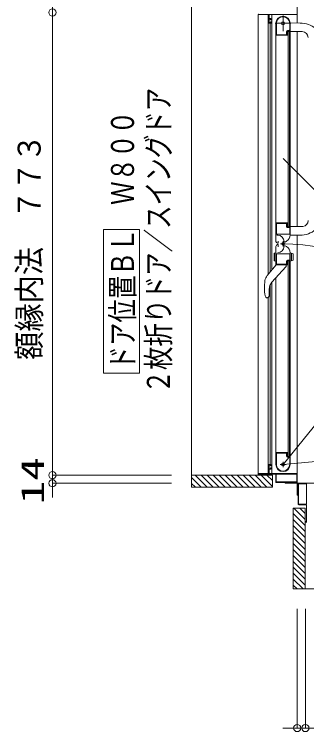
# Model space of a CAD drawing. Units: millimetres on the paper. Extents: x -305 to 305, y -152 to 152.
# Drawn here: x -166.1 to -141.6, y -10.7 to 49.2 of the extents above; entities that cross this region are included whole.
import ezdxf
from ezdxf.enums import TextEntityAlignment as Align

# ---------------------------------------------------------------- set-up
doc = ezdxf.new("R2010")
doc.units = ezdxf.units.MM
doc.linetypes.add('LONG_CHAIN', pattern=[21, 18, -1, 1, -1])
doc.linetypes.add('LONG_DOUBLE_CHAIN', pattern=[21.8, 18, -1, 0.6, -0.6, 0.6, -1])
doc.layers.add('0-0_0', color=7, linetype='Continuous', lineweight=9)
doc.layers.add('0-1_VIEW0001', color=7, linetype='Continuous', lineweight=9)
doc.styles.add('ＭＳ ゴシック', font='')
doc.styles.get('ＭＳ ゴシック').set_extended_font_data('MS Gothic')

# ---------------------------------------------------------------- blocks, each defined once
blk = doc.blocks.new('_ORIGIN')
at = {"layer": '0-0_0'}
blk.add_line((0, 0), (-1, 0), dxfattribs=at)
blk.add_circle((0, 0), 0.5, dxfattribs=at)

msp = doc.modelspace()

# ---------------------------------------------------------------- linework, layer by layer
at = {"layer": '0-0_0'}
for p, q in [((-162.881, 48.804), (-162.881, 11.354)), ((-162.881, 11.354), (-162.881, 11.954)), ((-152.923, 10.754), (-162.881, 10.754)), ((-152.923, 10.754), (-162.881, 10.754)), ((-162.881, 10.754), (-162.881, 10.074)), ((-152.923, 10.074), (-162.881, 10.074)), ((-162.881, 9.474), (-162.881, 8.874)), ((-142.434, -0.416), (-142.434, -10.375)), ((-141.754, -0.416), (-141.754, -10.375)), ((-141.754, -0.416), (-141.754, -10.375)), ((-143.034, -10.375), (-143.634, -10.375)), ((-141.754, -10.375), (-142.434, -10.375)), ((-141.754, -10.375), (-136.506, -10.375))]:
    msp.add_line(p, q, dxfattribs=at)
at = {"layer": '0-1_VIEW0001'}
for p, q in [((-151.259, 50.347), (-151.259, 9.748)), ((-142.434, 49.95), (-142.434, 48.524)), ((-145.684, 10.898), (-145.684, 49.248)), ((-145.669, 49.248), (-144.834, 49.248)), ((-144.857, 27.519), (-144.857, 49.248)), ((-144.819, 49.233), (-144.819, 48.548)), ((-144.769, 48.913), (-144.769, 49.233)), ((-144.754, 49.248), (-142.459, 49.248)), ((-144.541, 27.903), (-144.541, 49.248)), ((-144.769, 48.568), (-144.769, 48.838)), ((-144.669, 48.898), (-144.754, 48.898)), ((-144.754, 48.853), (-144.684, 48.853)), ((-144.684, 48.553), (-144.754, 48.553)), ((-144.669, 48.838), (-144.669, 48.793)), ((-144.669, 48.613), (-144.669, 48.568)), ((-144.654, 48.778), (-144.634, 48.778)), ((-144.634, 48.628), (-144.654, 48.628)), ((-144.619, 48.793), (-144.619, 48.848)), ((-144.619, 48.548), (-144.619, 48.613)), ((-144.169, 48.572), (-144.169, 47.558)), ((-144.769, 48.498), (-144.669, 48.498)), ((-144.681, 27.733), (-144.681, 48.498)), ((-144.219, 48.499), (-144.219, 31.823)), ((-143.064, 47.968), (-143.064, 48.498)), ((-143.019, 47.513), (-143.019, 48.498)), ((-142.191, 48.523), (-143.009, 48.526)), ((-144.209, 47.498), (-143.268, 47.498)), ((-144.159, 47.548), (-143.339, 47.548)), ((-143.329, 47.558), (-143.329, 47.818)), ((-143.284, 47.573), (-143.284, 47.798)), ((-143.255, 47.505), (-143.246, 47.52)), ((-143.254, 47.893), (-143.139, 47.893)), ((-143.244, 47.527), (-143.244, 47.533)), ((-143.234, 47.848), (-143.109, 47.848)), ((-143.184, 47.823), (-143.084, 47.823)), ((-143.184, 31.498), (-143.184, 47.823)), ((-143.084, 31.498), (-143.084, 47.823)), ((-143.082, 47.52), (-143.073, 47.505)), ((-143.061, 47.498), (-143.034, 47.498)), ((-143.034, 31.823), (-143.034, 47.498)), ((-142.024, 47.803), (-143.019, 47.803)), ((-142.434, 47.798), (-142.434, 31.524)), ((-144.219, 31.854), (-144.219, 30.284)), ((-144.219, 31.823), (-143.268, 31.823)), ((-144.169, 31.763), (-144.169, 30.903)), ((-143.344, 31.773), (-144.159, 31.773)), ((-143.246, 31.802), (-143.255, 31.816)), ((-143.244, 31.788), (-143.244, 31.794)), ((-143.073, 31.816), (-143.082, 31.802)), ((-143.034, 31.823), (-143.061, 31.823)), ((-143.019, 31.808), (-143.019, 30.822)), ((-155.61, 31.285), (-158.61, 31.285)), ((-158.61, 19.285), (-158.61, 31.285)), ((-155.61, 19.285), (-155.61, 31.285)), ((-143.329, 31.508), (-143.329, 31.758)), ((-143.284, 31.523), (-143.284, 31.748)), ((-143.139, 31.433), (-143.254, 31.433)), ((-143.109, 31.473), (-143.234, 31.473)), ((-143.084, 31.498), (-143.184, 31.498)), ((-143.064, 30.908), (-143.064, 31.358)), ((-141.955, 31.524), (-143.009, 31.524)), ((-144.159, 30.893), (-143.079, 30.893)), ((-144.145, 30.803), (-144.065, 30.803)), ((-142.191, 30.798), (-143.009, 30.796)), ((-142.434, 30.798), (-142.434, 10.198)), ((-144.069, 30.133), (-144.039, 30.133)), ((-144.069, 30.013), (-144.039, 30.013)), ((-144.014, 30.158), (-144.014, 30.308)), ((-144.014, 29.988), (-144.014, 29.838)), ((-143.525, 30.263), (-143.525, 29.883)), ((-143.449, 30.227), (-143.319, 30.302)), ((-144.219, 28.293), (-144.219, 29.863)), ((-143.449, 29.919), (-143.319, 29.844)), ((-144.369, 29.256), (-144.369, 28.69)), ((-144.319, 28.649), (-144.319, 29.296)), ((-144.169, 28.383), (-144.169, 29.243)), ((-144.159, 29.253), (-143.079, 29.253)), ((-143.064, 29.238), (-143.064, 28.788)), ((-143.019, 28.338), (-143.019, 29.324)), ((-143.019, 29.323), (-142.825, 29.27)), ((-142.919, 28.649), (-142.919, 29.296)), ((-142.769, 29.198), (-142.769, 28.747)), ((-144.932, 27.428), (-144.194, 28.323)), ((-144.219, 28.623), (-144.343, 28.656)), ((-143.268, 28.323), (-144.209, 28.323)), ((-143.344, 28.373), (-144.159, 28.373)), ((-143.344, 28.323), (-143.344, 28.232)), ((-143.329, 28.638), (-143.329, 28.388)), ((-143.284, 28.623), (-143.284, 28.398)), ((-143.246, 28.345), (-143.255, 28.33)), ((-143.139, 28.713), (-143.254, 28.713)), ((-143.244, 28.358), (-143.244, 28.352)), ((-143.109, 28.673), (-143.234, 28.673)), ((-143.184, 28.648), (-143.184, 12.323)), ((-143.084, 28.648), (-143.184, 28.648)), ((-143.084, 28.648), (-143.084, 12.323)), ((-143.073, 28.33), (-143.082, 28.345)), ((-143.034, 28.323), (-143.061, 28.323)), ((-143.034, 28.323), (-143.034, 12.648)), ((-143.019, 28.623), (-142.825, 28.675)), ((-143.373, 28.161), (-144.551, 26.873)), ((-144.219, 11.648), (-144.219, 27.236)), ((-144.681, 11.648), (-144.681, 26.688)), ((-144.541, 10.898), (-144.541, 26.885)), ((-144.778, 26.289), (-144.778, 25.77)), ((-145.112, 25.736), (-145.068, 25.621)), ((-145.041, 25.587), (-145.068, 25.621)), ((-145.041, 25.587), (-145.04, 25.586)), ((-144.916, 25.573), (-144.998, 25.573)), ((-144.857, 10.898), (-144.857, 25.573)), ((-144.84, 25.609), (-144.841, 25.606)), ((-155.61, 19.285), (-158.61, 19.285)), ((-144.209, 12.648), (-143.268, 12.648)), ((-144.169, 11.574), (-144.169, 12.588)), ((-144.159, 12.598), (-143.339, 12.598)), ((-143.329, 12.588), (-143.329, 12.328)), ((-143.255, 12.641), (-143.246, 12.627)), ((-143.244, 12.619), (-143.244, 12.613)), ((-143.082, 12.627), (-143.073, 12.641)), ((-143.061, 12.648), (-143.034, 12.648)), ((-143.019, 12.633), (-143.019, 11.648)), ((-143.284, 12.573), (-143.284, 12.348)), ((-143.254, 12.253), (-143.139, 12.253)), ((-143.234, 12.298), (-143.109, 12.298)), ((-143.184, 12.323), (-143.084, 12.323)), ((-143.064, 12.178), (-143.064, 11.648)), ((-144.819, 10.913), (-144.819, 11.598)), ((-144.769, 11.648), (-144.669, 11.648)), ((-144.769, 11.578), (-144.769, 11.308)), ((-144.684, 11.593), (-144.754, 11.593)), ((-144.669, 11.533), (-144.669, 11.578)), ((-144.634, 11.518), (-144.654, 11.518)), ((-144.619, 11.598), (-144.619, 11.533)), ((-145.684, 10.763), (-145.684, 10.883)), ((-145.669, 10.898), (-144.834, 10.898)), ((-145.634, 10.833), (-145.634, 10.763)), ((-144.249, 10.848), (-145.619, 10.848)), ((-144.769, 11.233), (-144.769, 10.913)), ((-144.754, 11.293), (-144.684, 11.293)), ((-144.669, 11.248), (-144.754, 11.248)), ((-144.754, 10.898), (-142.459, 10.898)), ((-144.669, 11.308), (-144.669, 11.353)), ((-144.654, 11.368), (-144.634, 11.368)), ((-144.619, 11.353), (-144.619, 11.298)), ((-144.234, 10.198), (-144.234, 10.833)), ((-144.189, 10.208), (-144.189, 10.833)), ((-144.174, 10.848), (-142.494, 10.848)), ((-142.479, 10.833), (-142.479, 10.208)), ((-151.259, 10.748), (-144.509, 10.748)), ((-151.259, 10.563), (-150.444, 9.748)), ((-150.949, 10.748), (-149.949, 9.748)), ((-150.454, 10.748), (-149.454, 9.748)), ((-149.959, 10.748), (-148.959, 9.748)), ((-149.459, 10.748), (-148.459, 9.748)), ((-148.959, 10.748), (-147.959, 9.748)), ((-148.459, 10.748), (-147.459, 9.748)), ((-147.959, 10.748), (-146.959, 9.748)), ((-147.459, 10.748), (-146.459, 9.748)), ((-146.959, 10.748), (-145.959, 9.748)), ((-146.459, 10.748), (-145.459, 9.748)), ((-145.959, 10.748), (-144.959, 9.748)), ((-145.459, 10.748), (-144.509, 9.798)), ((-144.959, 10.748), (-144.509, 10.298)), ((-142.494, 10.193), (-144.174, 10.193)), ((-142.434, 9.073), (-142.434, 10.197)), ((-151.259, 10.068), (-150.939, 9.748)), ((-142.889, 10.148), (-144.184, 10.148)), ((-143.434, 10.073), (-143.434, 10.148)), ((-143.434, 10.073), (-121.71, 10.073)), ((-142.934, 10.073), (-142.934, 10.148)), ((-142.874, 10.083), (-142.874, 10.133)), ((-142.844, 10.073), (-142.864, 10.073)), ((-142.834, 10.133), (-142.834, 10.083)), ((-142.484, 10.148), (-142.819, 10.148)), ((-142.434, 9.663), (-142.434, 9.643)), ((-142.374, 9.673), (-142.424, 9.673)), ((-142.424, 9.633), (-142.374, 9.633)), ((-142.359, 10.023), (-142.359, 9.688)), ((-142.359, 9.618), (-142.359, 8.323)), ((-142.314, 10.013), (-142.314, 8.333)), ((-121.71, 10.073), (-142.309, 10.073)), ((-141.674, 10.028), (-142.299, 10.028)), ((-141.659, 8.333), (-141.659, 10.013)), ((-142.434, 9.573), (-142.359, 9.573)), ((-142.434, 9.073), (-142.359, 9.073)), ((-142.434, 9.073), (-142.359, 9.073)), ((-141.759, 7.048), (-142.709, 7.998)), ((-142.309, 8.273), (-141.674, 8.273)), ((-142.299, 8.318), (-141.674, 8.318)), ((-141.759, 7.548), (-142.209, 7.998)), ((-141.759, 1.248), (-141.759, 7.998)), ((-141.659, 8.258), (-141.659, 6.888)), ((-141.759, 6.548), (-142.759, 7.548)), ((-141.759, 6.048), (-142.759, 7.048)), ((-141.674, 6.873), (-141.744, 6.873)), ((-141.744, 6.823), (-141.624, 6.823)), ((-141.759, 5.548), (-142.759, 6.548)), ((-141.759, 5.048), (-142.759, 6.048)), ((-141.759, 4.548), (-142.759, 5.548)), ((-141.759, 4.048), (-142.759, 5.048)), ((-141.759, 3.548), (-142.759, 4.548)), ((-141.759, 3.048), (-142.759, 4.048)), ((-141.759, 2.548), (-142.759, 3.548)), ((-141.759, 2.053), (-142.759, 3.053)), ((-141.759, 1.558), (-142.759, 2.558)), ((-141.944, 1.248), (-142.759, 2.063)), ((-142.439, 1.248), (-142.759, 1.568)), ((-102.16, 1.248), (-142.759, 1.248))]:
    msp.add_line(p, q, dxfattribs=at)
at = {"layer": '0-1_VIEW0001', "linetype": 'LONG_CHAIN'}
for p, q in [((-143.619, 47.848), (-143.619, 49.148)), ((-142.969, 48.498), (-144.269, 48.498)), ((-143.832, 30.073), (-143.44, 30.073)), ((-143.619, 30.286), (-143.619, 29.861)), ((-143.849, 11.648), (-143.389, 11.648)), ((-143.619, 11.418), (-143.619, 11.878))]:
    msp.add_line(p, q, dxfattribs=at)
at = {"layer": '0-1_VIEW0001', "linetype": 'LONG_DOUBLE_CHAIN'}
for p, q in [((-143.619, 37.195), (-132.859, 26.434)), ((-143.619, 11.648), (-132.859, 24.908)), ((-127.755, 13.036), (-143.619, 11.648))]:
    msp.add_line(p, q, dxfattribs=at)
at = {"layer": '0-1_VIEW0001', "color": 5}
for p, q in [((-144.509, 10.748), (-151.259, 10.748)), ((-141.759, 7.998), (-141.759, 1.248))]:
    msp.add_line(p, q, dxfattribs=at)
at = {"layer": '0-1_VIEW0001'}
for points in [[(-144.219, 28.623), (-144.219, 29.323), (-144.343, 29.289)], [(-144.786, 25.709), (-144.785, 25.713), (-144.784, 25.717), (-144.783, 25.721), (-144.782, 25.726), (-144.782, 25.73), (-144.781, 25.734), (-144.78, 25.738), (-144.78, 25.743), (-144.779, 25.747), (-144.779, 25.752), (-144.779, 25.754), (-144.778, 25.756), (-144.778, 25.758), (-144.778, 25.76), (-144.778, 25.762), (-144.778, 25.764), (-144.778, 25.767), (-144.778, 25.769), (-144.778, 25.771), (-144.778, 25.773)], [(-144.998, 25.573), (-145, 25.573), (-145.002, 25.574), (-145.005, 25.574), (-145.007, 25.574), (-145.009, 25.574), (-145.011, 25.575), (-145.013, 25.575), (-145.016, 25.575), (-145.018, 25.576), (-145.02, 25.576), (-145.022, 25.577), (-145.025, 25.578), (-145.027, 25.578), (-145.029, 25.579), (-145.031, 25.58), (-145.033, 25.581), (-145.035, 25.582), (-145.037, 25.583), (-145.039, 25.585), (-145.04, 25.586)], [(-144.839, 25.609), (-144.838, 25.61), (-144.838, 25.611), (-144.837, 25.612), (-144.836, 25.613), (-144.835, 25.614), (-144.834, 25.616), (-144.833, 25.617), (-144.831, 25.618), (-144.83, 25.62), (-144.829, 25.621), (-144.828, 25.622), (-144.827, 25.624), (-144.826, 25.625), (-144.825, 25.627), (-144.824, 25.628), (-144.823, 25.63), (-144.822, 25.631), (-144.821, 25.633), (-144.82, 25.635), (-144.818, 25.638), (-144.816, 25.641), (-144.814, 25.644), (-144.812, 25.647), (-144.81, 25.651), (-144.808, 25.654), (-144.806, 25.658), (-144.804, 25.661), (-144.802, 25.665), (-144.8, 25.669), (-144.799, 25.673), (-144.797, 25.677), (-144.796, 25.68), (-144.794, 25.684), (-144.793, 25.688), (-144.791, 25.692), (-144.79, 25.696), (-144.789, 25.7), (-144.787, 25.705), (-144.786, 25.709)], [(-151.259, 9.748), (-144.509, 9.748), (-144.509, 10.749)], [(-142.759, 1.248), (-142.759, 7.998), (-141.759, 7.998)]]:
    msp.add_lwpolyline(points, dxfattribs=at)
for centre, radius in [((-143.619, 48.498), 0.125), ((-143.619, 30.073), 0.113), ((-143.619, 11.648), 0.125)]:
    msp.add_circle(centre, radius, dxfattribs=at)
for centre, radius, start, end in [((-145.669, 49.263), 0.015, 180, 270), ((-144.834, 49.233), 0.015, 0, 90), ((-144.754, 49.233), 0.015, 90, 180), ((-142.459, 49.273), 0.025, 270, 0), ((-144.769, 48.548), 0.05, 180, 270), ((-144.754, 48.913), 0.015, 180, 270), ((-144.754, 48.838), 0.015, 90, 180), ((-144.754, 48.568), 0.015, 180, 270), ((-144.684, 48.838), 0.015, 0, 90), ((-144.684, 48.568), 0.015, 270, 0), ((-144.669, 48.848), 0.05, 0, 90), ((-144.654, 48.793), 0.015, 180, 270), ((-144.654, 48.613), 0.015, 90, 180), ((-144.669, 48.548), 0.05, 270, 0), ((-144.634, 48.793), 0.015, 270, 0), ((-144.634, 48.613), 0.015, 0, 90), ((-143.619, 48.498), 0.6, 0, 180), ((-143.619, 48.498), 0.555, 0, 172.23293), ((-144.159, 48.572), 0.01, 172.23293, 180), ((-143.139, 47.968), 0.075, 270, 0), ((-142.199, 46.453), 2.07, 50.97582, 89.8), ((-144.209, 47.508), 0.01, 180, 270), ((-144.159, 47.558), 0.01, 180, 270), ((-143.339, 47.558), 0.01, 270, 0), ((-143.254, 47.818), 0.075, 90, 180), ((-143.234, 47.798), 0.05, 90, 180), ((-143.259, 47.573), 0.025, 180, 270), ((-143.268, 47.513), 0.015, 270, 329.03624), ((-143.259, 47.533), 0.015, 0, 90), ((-143.259, 47.527), 0.015, 329.03624, 0), ((-143.109, 47.823), 0.025, 0, 90), ((-143.069, 47.527), 0.015, 180, 210.96376), ((-143.061, 47.513), 0.015, 210.96376, 270), ((-143.034, 47.513), 0.015, 270, 0), ((-142.024, 47.303), 0.5, 0, 90), ((-144.209, 31.813), 0.01, 90, 180), ((-144.159, 31.763), 0.01, 90, 180), ((-143.344, 31.758), 0.015, 0, 90), ((-143.259, 31.748), 0.025, 90, 180), ((-143.268, 31.808), 0.015, 30.96376, 90), ((-143.259, 31.788), 0.015, 270, 0), ((-143.259, 31.794), 0.015, 0, 30.96376), ((-143.069, 31.794), 0.015, 149.03624, 180), ((-143.061, 31.808), 0.015, 90, 149.03624), ((-143.034, 31.808), 0.015, 0, 90), ((-142.024, 32.019), 0.5, 277.95562, 0), ((-143.254, 31.508), 0.075, 180, 270), ((-143.234, 31.523), 0.05, 180, 270), ((-143.139, 31.358), 0.075, 0, 90), ((-143.109, 31.498), 0.025, 270, 0), ((-142.199, 32.868), 2.07, 270.2, 309.05814), ((-144.159, 30.903), 0.01, 180, 270), ((-144.065, 30.263), 0.54, 0, 90), ((-143.619, 30.822), 0.6, 300, 0), ((-143.079, 30.908), 0.015, 270, 0), ((-144.069, 30.283), 0.15, 180, 270), ((-144.069, 29.863), 0.15, 90, 180), ((-144.039, 30.158), 0.025, 270, 0), ((-144.039, 29.988), 0.025, 0, 90), ((-144.065, 29.883), 0.54, 270, 0), ((-143.619, 29.324), 0.6, 0, 60), ((-144.334, 29.256), 0.035, 105, 180), ((-144.159, 29.243), 0.01, 90, 180), ((-143.139, 28.788), 0.075, 270, 0), ((-143.079, 29.238), 0.015, 0, 90), ((-142.844, 29.198), 0.075, 0, 75), ((-144.334, 28.69), 0.035, 180, 255), ((-144.209, 28.333), 0.01, 180, 270), ((-144.159, 28.383), 0.01, 180, 270), ((-143.444, 28.232), 0.1, 317.56377, 0), ((-143.344, 28.388), 0.015, 270, 0), ((-143.254, 28.638), 0.075, 90, 180), ((-143.234, 28.623), 0.05, 90, 180), ((-143.259, 28.398), 0.025, 180, 270), ((-143.268, 28.338), 0.015, 270, 329.03624), ((-143.259, 28.358), 0.015, 0, 90), ((-143.259, 28.352), 0.015, 329.03624, 0), ((-143.109, 28.648), 0.025, 0, 90), ((-143.069, 28.352), 0.015, 180, 210.96376), ((-143.061, 28.338), 0.015, 210.96376, 270), ((-143.034, 28.338), 0.015, 270, 0), ((-142.844, 28.747), 0.075, 285, 0), ((-141.504, 26.408), 3.67, 170.71156, 190.5453), ((-144.238, 26.855), 0.9, 140.5, 170.71156), ((-143.913, 26.289), 0.865, 137.56377, 180), ((-144.916, 25.673), 0.1, 270, 318.18968), ((-144.209, 12.638), 0.01, 90, 180), ((-144.159, 12.588), 0.01, 90, 180), ((-143.339, 12.588), 0.01, 0, 90), ((-143.259, 12.573), 0.025, 90, 180), ((-143.268, 12.633), 0.015, 30.96376, 90), ((-143.259, 12.613), 0.015, 270, 0), ((-143.259, 12.619), 0.015, 0, 30.96376), ((-143.069, 12.619), 0.015, 149.03624, 180), ((-143.061, 12.633), 0.015, 90, 149.03624), ((-143.034, 12.633), 0.015, 0, 90), ((-143.254, 12.328), 0.075, 180, 270), ((-143.234, 12.348), 0.05, 180, 270), ((-143.139, 12.178), 0.075, 0, 90), ((-143.109, 12.323), 0.025, 270, 0), ((-144.769, 11.598), 0.05, 90, 180), ((-144.754, 11.578), 0.015, 90, 180), ((-144.684, 11.578), 0.015, 0, 90), ((-144.669, 11.598), 0.05, 0, 90), ((-144.654, 11.533), 0.015, 180, 270), ((-144.634, 11.533), 0.015, 270, 0), ((-144.204, 11.748), 0.015, 177.30646, 180), ((-143.619, 11.648), 0.6, 180, 0), ((-143.619, 11.648), 0.555, 187.76707, 0), ((-144.159, 11.574), 0.01, 180, 187.76707), ((-145.669, 10.883), 0.015, 90, 180), ((-145.619, 10.833), 0.015, 90, 180), ((-144.834, 10.913), 0.015, 270, 0), ((-144.754, 11.308), 0.015, 180, 270), ((-144.754, 11.233), 0.015, 90, 180), ((-144.754, 10.913), 0.015, 180, 270), ((-144.684, 11.308), 0.015, 270, 0), ((-144.654, 11.353), 0.015, 90, 180), ((-144.669, 11.298), 0.05, 270, 0), ((-144.634, 11.353), 0.015, 0, 90), ((-144.249, 10.833), 0.015, 0, 90), ((-144.174, 10.833), 0.015, 90, 180), ((-142.494, 10.833), 0.015, 0, 90), ((-142.459, 10.873), 0.025, 0, 90), ((-145.669, 10.763), 0.015, 180, 270), ((-145.649, 10.763), 0.015, 270, 0), ((-144.184, 10.198), 0.05, 180, 270), ((-144.174, 10.208), 0.015, 180, 270), ((-142.494, 10.208), 0.015, 270, 0), ((-142.484, 10.198), 0.05, 270, 0), ((-142.889, 10.133), 0.015, 0, 90), ((-142.864, 10.083), 0.01, 180, 270), ((-142.844, 10.083), 0.01, 270, 0), ((-142.819, 10.133), 0.015, 90, 180), ((-142.424, 9.663), 0.01, 90, 180), ((-142.424, 9.643), 0.01, 180, 270), ((-142.374, 9.688), 0.015, 270, 0), ((-142.374, 9.618), 0.015, 0, 90), ((-142.309, 10.023), 0.05, 90, 180), ((-142.299, 10.013), 0.015, 90, 180), ((-141.674, 10.013), 0.015, 0, 90), ((-142.309, 8.323), 0.05, 180, 270), ((-142.299, 8.333), 0.015, 180, 270), ((-141.674, 8.333), 0.015, 270, 0), ((-141.674, 8.258), 0.015, 0, 90), ((-141.744, 6.858), 0.015, 90, 180), ((-141.744, 6.838), 0.015, 180, 270), ((-141.674, 6.888), 0.015, 270, 0)]:
    msp.add_arc(centre, radius, start, end, dxfattribs=at)
at = {"layer": '0-1_VIEW0001', "linetype": 'LONG_DOUBLE_CHAIN'}
msp.add_arc((-143.619, 14.148), 15.925, 356.00267, 90, dxfattribs=at)

# ---------------------------------------------------------------- block references
at = {"layer": '0-0_0', "xscale": 0.6, "yscale": 0.6}
for p, rotation in [((-162.881, 49.404), 270), ((-162.881, 49.404), 90), ((-162.881, 10.754), 270), ((-162.881, 10.754), 270), ((-162.881, 10.074), 90), ((-141.754, -10.375), 180), ((-141.754, -10.375), 180)]:
    msp.add_blockref('_ORIGIN', p, dxfattribs=dict(at, rotation=rotation))
msp.add_blockref('_ORIGIN', (-142.434, -10.375), dxfattribs=at)

# ---------------------------------------------------------------- texts
at = {"layer": '0-0_0', "style": 'ＭＳ ゴシック'}
for s, width, p in [('額縁内法\u3000７７３', 0.9, (-163.284, 20.386)), ('14', 1.5, (-163.011, 8.319))]:
    msp.add_text(s, height=1.921, rotation=90, dxfattribs=dict(at, width=width)).set_placement(p, align=Align.BOTTOM_LEFT)
at = {"layer": '0-1_VIEW0001', "style": 'ＭＳ ゴシック', "width": 0.75}
for s, p in [('２枚折りドア／スイングドア', (-152.493, 17.57)), ('ドア位置ＢＬ\u3000Ｗ８００', (-155.49, 19.57))]:
    msp.add_text(s, height=1.921, rotation=90, dxfattribs=at).set_placement(p, align=Align.BOTTOM_LEFT)

doc.saveas('drawing.dxf')
